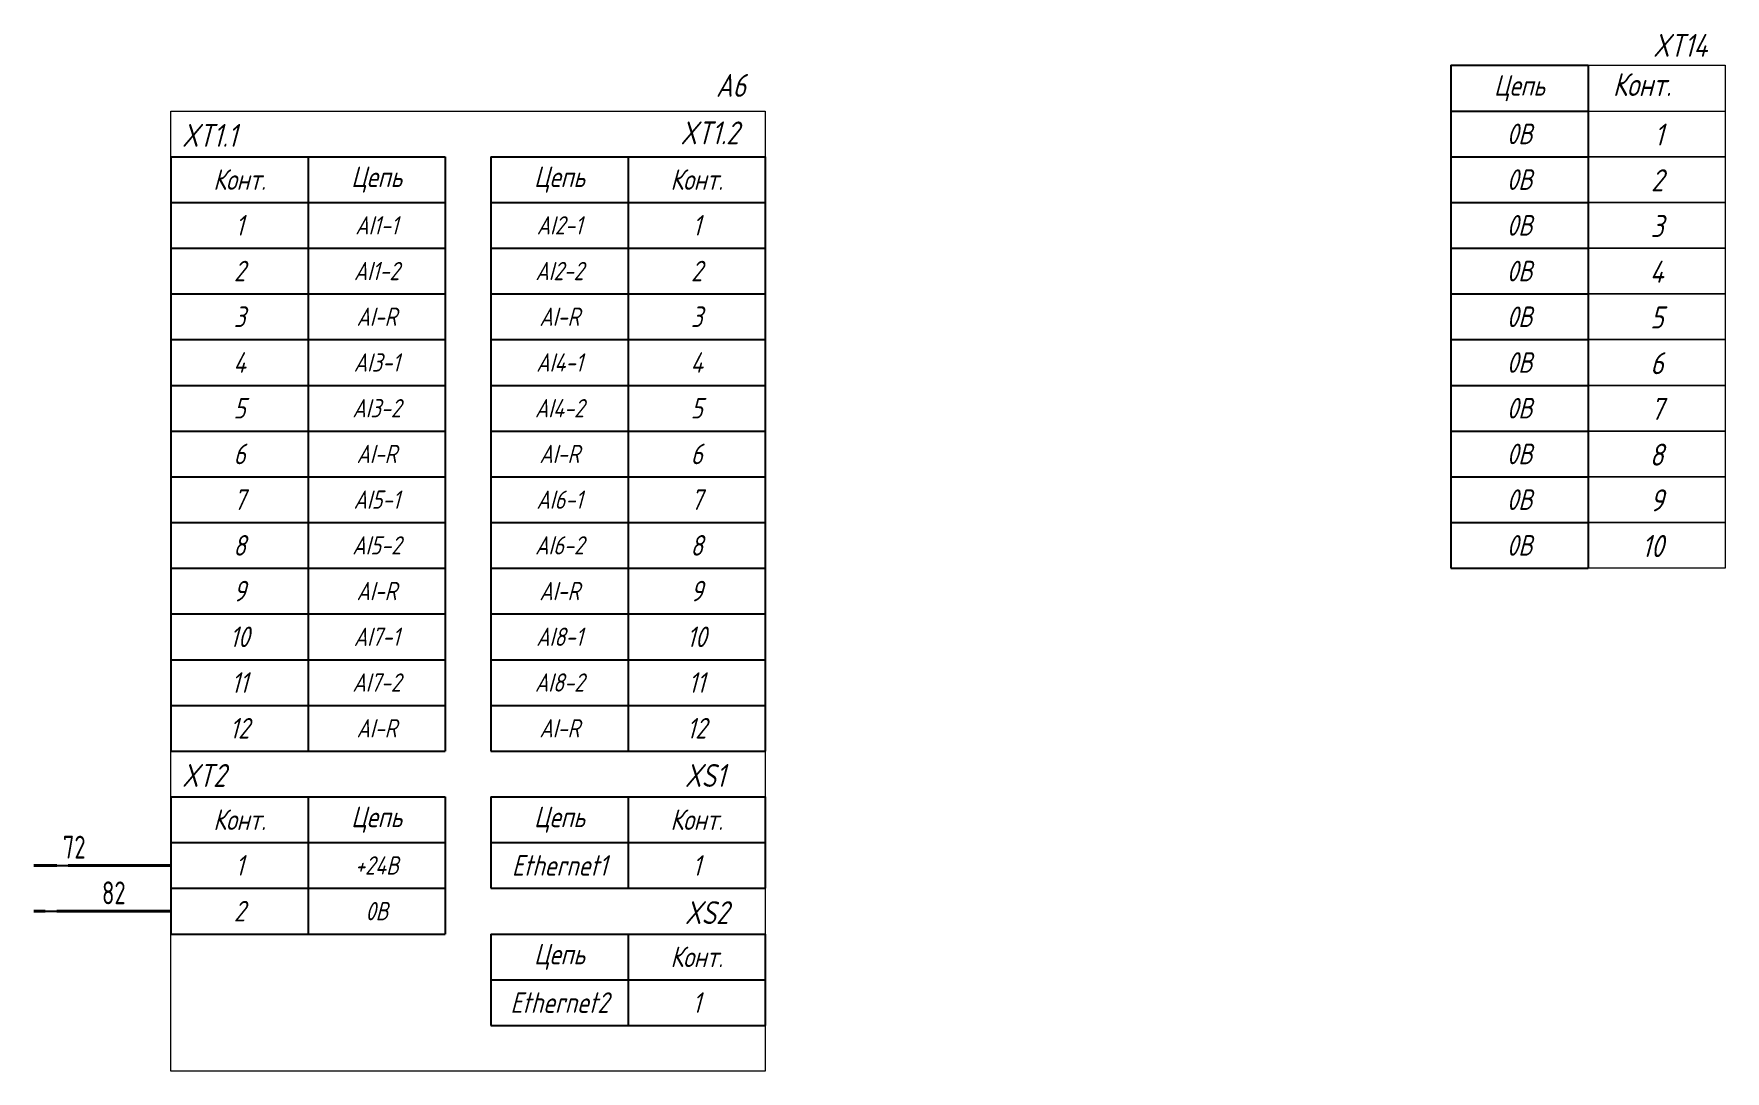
# Model space of a CAD drawing. Header units: inches. Extents: x 12 to 1105, y -315 to 78.
# Drawn here: x 920 to 1105, y -60 to 53.4 of the extents above; entities that cross this region are included whole.
import ezdxf
from ezdxf.enums import TextEntityAlignment as Align

# ---------------------------------------------------------------- set-up
doc = ezdxf.new("R2010")
doc.units = ezdxf.units.IN
doc.header["$MEASUREMENT"] = 0
for name, color, linetype in [('_MULTI_WIRE', 9, 'Continuous'), ('SYMS', 7, 'Continuous'), ('TAGS', 150, 'Continuous'), ('TERMS', 123, 'Continuous'), ('WIRENO', 72, 'Continuous'), ('Провода', 7, 'Continuous'), ('ПУГВ_черный_0.5', 7, 'Continuous')]:
    doc.layers.add(name, color=color, linetype=linetype)
doc.styles.add('WD_IEC', font='ISOCP2.shx', dxfattribs={"width": 0.9, "height": 4})
doc.styles.add('ГОСТ_', font='cs_gost2304.shx', dxfattribs={"oblique": 15})

# ---------------------------------------------------------------- blocks, each defined once
blk = doc.blocks.new('*T167')
at = {"layer": 'Провода', "color": 0, "linetype": 'ByBlock', "lineweight": -2, "transparency": 16777216}
for p, q in [((0, 0), (30, 0)), ((0, 0), (0, -10)), ((15, 0), (15, -10)), ((30, 0), (30, -10)), ((0, -5), (30, -5)), ((0, -10), (30, -10))]:
    blk.add_line(p, q, dxfattribs=at)
at = {"layer": 'Провода', "color": 0, "transparency": 16777216, "char_height": 2.25, "width": 15, "attachment_point": 5, "style": 'ГОСТ_'}
for s, insert in [('Цепь', (7.5, -2.5)), ('Конт.', (22.5, -2.5)), ('Ethernet1', (7.5, -7.5)), ('1', (22.5, -7.5))]:
    blk.add_mtext(s, dxfattribs=dict(at, insert=insert))
blk = doc.blocks.new('*T168')
at = {"layer": 'Провода', "color": 0, "linetype": 'ByBlock', "lineweight": -2, "transparency": 16777216}
for p, q in [((0, 0), (30, 0)), ((0, 0), (0, -10)), ((15, 0), (15, -10)), ((30, 0), (30, -10)), ((0, -5), (30, -5)), ((0, -10), (30, -10))]:
    blk.add_line(p, q, dxfattribs=at)
at = {"layer": 'Провода', "color": 0, "transparency": 16777216, "char_height": 2.25, "width": 15, "attachment_point": 5, "style": 'ГОСТ_'}
for s, insert in [('Цепь', (7.5, -2.5)), ('Конт.', (22.5, -2.5)), ('Ethernet2', (7.5, -7.5)), ('1', (22.5, -7.5))]:
    blk.add_mtext(s, dxfattribs=dict(at, insert=insert))
blk = doc.blocks.new('*T169')
at = {"layer": 'Провода', "color": 0, "linetype": 'ByBlock', "lineweight": -2, "transparency": 16777216}
for p, q in [((0, 0), (30, 0)), ((0, 0), (0, -65)), ((15, 0), (15, -65)), ((30, 0), (30, -65)), ((0, -5), (30, -5)), ((0, -10), (30, -10)), ((0, -15), (30, -15)), ((0, -20), (30, -20)), ((0, -25), (30, -25)), ((0, -30), (30, -30)), ((0, -35), (30, -35)), ((0, -40), (30, -40)), ((0, -45), (30, -45)), ((0, -50), (30, -50)), ((0, -55), (30, -55)), ((0, -60), (30, -60)), ((0, -65), (30, -65))]:
    blk.add_line(p, q, dxfattribs=at)
at = {"layer": 'Провода', "color": 0, "transparency": 16777216, "width": 15, "attachment_point": 5, "style": 'ГОСТ_'}
for s, insert, char_height in [('Конт.', (7.5, -2.5), 2.25), ('Цепь', (22.5, -2.5), 2.25), ('1', (7.5, -7.5), 2.25), ('AI1-1', (22.5, -7.5), 2), ('2', (7.5, -12.5), 2.25), ('AI1-2', (22.5, -12.5), 2), ('3', (7.5, -17.5), 2.25), ('AI-R', (22.5, -17.5), 2), ('4', (7.5, -22.5), 2.25), ('AI3-1', (22.5, -22.5), 2), ('5', (7.5, -27.5), 2.25), ('AI3-2', (22.5, -27.5), 2), ('6', (7.5, -32.5), 2.25), ('AI-R', (22.5, -32.5), 2), ('7', (7.5, -37.5), 2.25), ('AI5-1', (22.5, -37.5), 2), ('8', (7.5, -42.5), 2.25), ('AI5-2', (22.5, -42.5), 2), ('9', (7.5, -47.5), 2.25), ('AI-R', (22.5, -47.5), 2), ('10', (7.5, -52.5), 2.25), ('AI7-1', (22.5, -52.5), 2), ('11', (7.5, -57.5), 2.25), ('AI7-2', (22.5, -57.5), 2), ('12', (7.5, -62.5), 2.25), ('AI-R', (22.5, -62.5), 2)]:
    blk.add_mtext(s, dxfattribs=dict(at, insert=insert, char_height=char_height))
blk = doc.blocks.new('*T170')
at = {"layer": 'Провода', "color": 0, "linetype": 'ByBlock', "lineweight": -2, "transparency": 16777216}
for p, q in [((0, 0), (30, 0)), ((0, 0), (0, -65)), ((15, 0), (15, -65)), ((30, 0), (30, -65)), ((0, -5), (30, -5)), ((0, -10), (30, -10)), ((0, -15), (30, -15)), ((0, -20), (30, -20)), ((0, -25), (30, -25)), ((0, -30), (30, -30)), ((0, -35), (30, -35)), ((0, -40), (30, -40)), ((0, -45), (30, -45)), ((0, -50), (30, -50)), ((0, -55), (30, -55)), ((0, -60), (30, -60)), ((0, -65), (30, -65))]:
    blk.add_line(p, q, dxfattribs=at)
at = {"layer": 'Провода', "color": 0, "transparency": 16777216, "width": 15, "attachment_point": 5, "style": 'ГОСТ_'}
for s, insert, char_height in [('Цепь', (7.5, -2.5), 2.25), ('Конт.', (22.5, -2.5), 2.25), ('AI2-1', (7.5, -7.5), 2), ('1', (22.5, -7.5), 2.25), ('AI2-2', (7.5, -12.5), 2), ('2', (22.5, -12.5), 2.25), ('AI-R', (7.5, -17.5), 2), ('3', (22.5, -17.5), 2.25), ('AI4-1', (7.5, -22.5), 2), ('4', (22.5, -22.5), 2.25), ('AI4-2', (7.5, -27.5), 2), ('5', (22.5, -27.5), 2.25), ('6', (22.5, -32.5), 2.25), ('AI-R', (7.5, -32.5), 2), ('AI6-1', (7.5, -37.5), 2), ('7', (22.5, -37.5), 2.25), ('AI6-2', (7.5, -42.5), 2), ('8', (22.5, -42.5), 2.25), ('AI-R', (7.5, -47.5), 2), ('9', (22.5, -47.5), 2.25), ('AI8-1', (7.5, -52.5), 2), ('10', (22.5, -52.5), 2.25), ('AI8-2', (7.5, -57.5), 2), ('11', (22.5, -57.5), 2.25), ('AI-R', (7.5, -62.5), 2), ('12', (22.5, -62.5), 2.25)]:
    blk.add_mtext(s, dxfattribs=dict(at, insert=insert, char_height=char_height))
blk = doc.blocks.new('*T171')
at = {"layer": 'Провода', "color": 0, "linetype": 'ByBlock', "lineweight": -2, "transparency": 16777216}
for p, q in [((0, 0), (30, 0)), ((0, 0), (0, -15)), ((15, 0), (15, -15)), ((30, 0), (30, -15)), ((0, -5), (30, -5)), ((0, -10), (30, -10)), ((0, -15), (30, -15))]:
    blk.add_line(p, q, dxfattribs=at)
at = {"layer": 'Провода', "color": 0, "transparency": 16777216, "width": 15, "attachment_point": 5, "style": 'ГОСТ_'}
for s, insert, char_height in [('Конт.', (7.5, -2.5), 2.25), ('Цепь', (22.5, -2.5), 2.25), ('1', (7.5, -7.5), 2.25), ('+24В', (22.5, -7.5), 2), ('2', (7.5, -12.5), 2.25), ('0В', (22.5, -12.5), 2)]:
    blk.add_mtext(s, dxfattribs=dict(at, insert=insert, char_height=char_height))
blk = doc.blocks.new('HAA _МОДУЛЬ АНАЛОГОВОГО ВВОДА МВ210-101_2')
at = {"layer": 'SYMS', "lineweight": 15}
blk.add_lwpolyline([(0, 105), (65, 105), (65, 0), (0, 0)], close=True, dxfattribs=at)
for name, p in [('*T169', (0, 100)), ('*T170', (35, 100)), ('*T171', (0, 30)), ('*T167', (35, 30)), ('*T168', (35, 15))]:
    blk.add_blockref(name, p)
at = {"style": 'ГОСТ_', "oblique": 15}
blk.add_attdef('TAG1', text='', height=2.5, dxfattribs=at).set_placement((62.88, 106.55), align=Align.RIGHT)
for tag, p, flags in [('MFG', (-16.3, 96.3), 9), ('CAT', (-16.84, 83.69), 9), ('FAMILY', (-18.91, 80.88), 1), ('ASSYCODE', (-24.57, 77.88), 1)]:
    blk.add_attdef(tag, p, '', height=2.5, dxfattribs=dict(at, flags=flags))
at = {"lineweight": 40, "style": 'WD_IEC', "width": 0.8, "flags": 1}
for tag, p in [('TERM01', (0, 93.5)), ('TERM02', (0, 88.5)), ('TERM03', (0, 83.5)), ('TERM04', (0, 78.5)), ('TERM05', (0, 73.5)), ('TERM06', (0, 68.5)), ('TERM07', (0, 63.5)), ('TERM08', (0, 58.5)), ('TERM09', (0, 53.5)), ('TERM10', (0, 48.5)), ('TERM11', (0, 43.5)), ('TERM12', (0, 38.5)), ('TERM25', (0, 23.5)), ('TERM26', (0, 18.5))]:
    blk.add_attdef(tag, p, '', height=2, dxfattribs=at)
for tag, p in [('TERM13', (65, 93.5)), ('TERM14', (65, 88.5)), ('TERM15', (65, 83.5)), ('TERM16', (65, 78.5)), ('TERM17', (65, 73.5)), ('TERM18', (65, 68.5)), ('TERM19', (65, 63.5)), ('TERM20', (65, 58.5)), ('TERM21', (65, 53.5)), ('TERM22', (65, 48.5)), ('TERM23', (65, 43.5)), ('TERM24', (65, 38.5)), ('TERM27', (65, 23.5)), ('TERM28', (65, 8.5))]:
    blk.add_attdef(tag, text='', height=2, dxfattribs=at).set_placement(p, align=Align.RIGHT)
at = {"style": 'ГОСТ_', "oblique": 15, "flags": 1}
for tag, p in [('INST', (-8.53, 90.21)), ('LOC', (-8.77, 87.21)), ('XREF', (-8.08, 74.42)), ('DESC1', (-7.81, 71.62)), ('DESC2', (-7.65, 68.38)), ('DESC3', (-7.69, 65.14))]:
    blk.add_attdef(tag, text='', height=2.5, dxfattribs=at).set_placement(p, align=Align.RIGHT)
at = {"lineweight": 40, "style": 'WD_IEC', "flags": 1}
for tag, p in [('X4TERM01', (0, 92.5)), ('X1TERM13', (65, 92.5)), ('X4TERM02', (0, 87.5)), ('X1TERM14', (65, 87.5)), ('X4TERM03', (0, 82.5)), ('X1TERM15', (65, 82.5)), ('X4TERM04', (0, 77.5)), ('X1TERM16', (65, 77.5)), ('X4TERM05', (0, 72.5)), ('X1TERM17', (65, 72.5)), ('X4TERM06', (0, 67.5)), ('X1TERM18', (65, 67.5)), ('X4TERM07', (0, 62.5)), ('X1TERM19', (65, 62.5)), ('X4TERM08', (0, 57.5)), ('X1TERM20', (65, 57.5)), ('X4TERM09', (0, 52.5)), ('X1TERM21', (65, 52.5)), ('X4TERM10', (0, 47.5)), ('X1TERM22', (65, 47.5)), ('X4TERM11', (0, 42.5)), ('X1TERM23', (65, 42.5)), ('X4TERM12', (0, 37.5)), ('X1TERM24', (65, 37.5)), ('X4TERM25', (0, 22.5)), ('X1TERM27', (65, 22.5)), ('X4TERM26', (0, 17.5)), ('X1TERM28', (65, 7.5))]:
    blk.add_attdef(tag, p, '', height=0.08, dxfattribs=at)
at = {"layer": 'SYMS', "linetype": 'ByBlock', "lineweight": 15, "char_height": 2.5, "attachment_point": 1, "style": 'ГОСТ_'}
for s, insert in [('XT1.2', (55.72, 103.86)), ('XT1.1', (1.2, 103.59)), ('XT2', (1.2, 33.59)), ('XS1', (56.2, 33.59)), ('XS2', (56.2, 18.59))]:
    blk.add_mtext_dynamic_manual_height_columns(s, width=8.192, gutter_width=12.5, heights=[0], dxfattribs=dict(at, insert=insert))
blk = doc.blocks.new('WD_WNH')
at = {"linetype": 'Continuous', "style": 'WD_IEC', "width": 0.8}
blk.add_attdef('WIRENO', text='', height=2.5, dxfattribs=at).set_placement((0, 0.75), align=Align.CENTER)
at = {"style": 'WD_IEC', "flags": 1}
for tag, p in [('W08USER', (0, 0.375)), ('W04USER', (0, 0.875)), ('W05USER', (0, 0.75)), ('W09USER', (0, 0.25)), ('W03USER', (0, 1)), ('W06USER', (0, 0.625)), ('W07USER', (0, 0.5)), ('W02USER', (0, 1.125)), ('W01USER', (0, 1.25)), ('W10USER', (0, 0.125))]:
    blk.add_attdef(tag, text='', height=0.08, dxfattribs=at).set_placement(p, align=Align.CENTER)
blk = doc.blocks.new('HA1D1_INLINE')
blk.add_line((0, 0), (1.25, 0))
at = {"style": 'WD_IEC'}
for tag, height, flags, p in [('WIRENO', 2.5, 8, (0, 1)), ('SIGCODE', 1, 1, (5, 1.8))]:
    blk.add_attdef(tag, text='', height=height, dxfattribs=dict(at, flags=flags)).set_placement(p, align=Align.RIGHT)
at = {"style": 'WD_IEC', "flags": 1}
for tag, p in [('X4TERM01', (0, 0)), ('X1TERM02', (1.25, 0))]:
    blk.add_attdef(tag, p, '', height=0.32, dxfattribs=at)
at = {"style": 'WD_IEC'}
blk.add_attdef('DESC1', text='', height=2.5, dxfattribs=at).set_placement((0, -1), align=Align.TOP_RIGHT)
blk.add_attdef('XREF', text='', height=2.5, dxfattribs=at).set_placement((1.25, -1), align=Align.TOP_LEFT)
blk = doc.blocks.new('HA1D3_INLINE')
blk.add_line((-1.25, 0), (0, 0))
at = {"style": 'WD_IEC'}
for tag, height, flags, p in [('WIRENO', 2.5, 8, (-1.25, 1)), ('SIGCODE', 1, 1, (3.75, 1.8))]:
    blk.add_attdef(tag, text='', height=height, dxfattribs=dict(at, flags=flags)).set_placement(p, align=Align.RIGHT)
at = {"style": 'WD_IEC', "flags": 1}
for tag, p in [('X4TERM02', (-1.25, 0)), ('X1TERM01', (0, 0))]:
    blk.add_attdef(tag, p, '', height=0.32, dxfattribs=at)
at = {"style": 'WD_IEC'}
blk.add_attdef('DESC1', text='', height=2.5, dxfattribs=at).set_placement((-1.25, -1), align=Align.TOP_RIGHT)
blk.add_attdef('XREF', text='', height=2.5, dxfattribs=at).set_placement((0, -1), align=Align.TOP_LEFT)
blk = doc.blocks.new('*T58')
at = {"layer": 'Провода', "color": 0, "linetype": 'ByBlock', "lineweight": -2, "transparency": 16777216}
for p, q in [((0, 0), (15, 0)), ((0, 0), (0, -5)), ((15, 0), (15, -5)), ((0, -5), (15, -5))]:
    blk.add_line(p, q, dxfattribs=at)
at = {"layer": 'Провода', "color": 0, "transparency": 16777216, "insert": (7.5, -2.5), "char_height": 2.25, "width": 15, "attachment_point": 5, "style": 'ГОСТ_'}
blk.add_mtext('Цепь', dxfattribs=at)
blk = doc.blocks.new('HXT _КЛЕММНАЯ КОЛОДКА ШАПОЧКА3')
at = {"layer": 'SYMS', "lineweight": 15}
blk.add_line((15, 5), (15, 0), dxfattribs=at)
at = {"layer": 'SYMS', "color": 0, "linetype": 'ByBlock', "lineweight": 15}
for p, q in [((15, 5), (30, 5)), ((30, 5), (30, 0)), ((15, 0), (30, 0))]:
    blk.add_line(p, q, dxfattribs=at)
blk.add_blockref('*T58', (0, 5))
at = {"lineweight": 15, "style": 'ГОСТ_', "oblique": 15, "flags": 1}
for tag, p in [('MFG', (-25.9, 22.05)), ('CAT', (-25.9, 19.55)), ('ASSYCODE', (-31.45, 8.09)), ('FAMILY', (-28.24, 3.5))]:
    blk.add_attdef(tag, p, '', height=2.5, dxfattribs=at)
for tag, p in [('INST', (-20.09, 15.87)), ('LOC', (-20.09, 12.87)), ('XREF', (-20, 0.08)), ('DESC1', (-20, -2.72)), ('DESC2', (-20, -5.96)), ('DESC3', (-20, -9.2))]:
    blk.add_attdef(tag, text='', height=2.5, dxfattribs=at).set_placement(p, align=Align.RIGHT)
at = {"lineweight": 15, "style": 'ГОСТ_', "oblique": 15}
blk.add_attdef('TAG1', text='', height=2.5, dxfattribs=at).set_placement((28.03, 5.93), align=Align.RIGHT)
at = {"layer": 'SYMS', "color": 0, "linetype": 'ByBlock', "lineweight": 15, "insert": (17.71, 4.14), "char_height": 2.5, "attachment_point": 1, "style": 'ГОСТ_'}
blk.add_mtext_dynamic_manual_height_columns('Конт.', width=8.7488, gutter_width=12.5, heights=[0], dxfattribs=at)
blk = doc.blocks.new('*T193')
at = {"layer": 'Провода', "color": 0, "linetype": 'ByBlock', "lineweight": -2, "transparency": 16777216}
for p, q in [((0, 0), (15, 0)), ((0, 0), (0, -50)), ((15, 0), (15, -50)), ((0, -5), (15, -5)), ((0, -10), (15, -10)), ((0, -15), (15, -15)), ((0, -20), (15, -20)), ((0, -25), (15, -25)), ((0, -30), (15, -30)), ((0, -35), (15, -35)), ((0, -40), (15, -40)), ((0, -45), (15, -45)), ((0, -50), (15, -50))]:
    blk.add_line(p, q, dxfattribs=at)
at = {"layer": 'Провода', "color": 0, "transparency": 16777216, "char_height": 2.25, "width": 15, "attachment_point": 5, "style": 'ГОСТ_'}
for insert in [(7.5, -2.5), (7.5, -7.5), (7.5, -12.5), (7.5, -17.5), (7.5, -22.5), (7.5, -27.5), (7.5, -32.5), (7.5, -37.5), (7.5, -42.5), (7.5, -47.5)]:
    blk.add_mtext('0В', dxfattribs=dict(at, insert=insert))
blk = doc.blocks.new('HXT _КЛЕММА')
at = {"layer": 'SYMS', "lineweight": 15}
for points in [[(0, 5), (15, 5), (15, 0), (0, 0)], [(15, 5), (30, 5), (30, 0), (15, 0)]]:
    blk.add_lwpolyline(points, close=True, dxfattribs=at)
at = {"lineweight": 15, "style": 'ГОСТ_', "oblique": 15, "width": 1.035276, "flags": 1}
for tag, p in [('INST', (-15.09, 10.87)), ('LOC', (-15.09, 7.87)), ('TAG2', (28.33, 6.37)), ('XREF', (-15.07, -1.58)), ('DESC1', (-15.07, -4.38)), ('DESC2', (-15.07, -7.62)), ('DESC3', (-15.07, -10.86))]:
    blk.add_attdef(tag, text='', height=2.41, dxfattribs=at).set_placement(p, align=Align.RIGHT)
for tag, p in [('TERM02', (0, 3.5)), ('FAMILY', (-23.94, 1.79))]:
    blk.add_attdef(tag, p, '', height=2.41, dxfattribs=at)
at = {"lineweight": 15, "style": 'WD_IEC', "flags": 1}
for tag, p in [('X4TERM02', (0, 2.5)), ('X1TERM01', (30, 2.5))]:
    blk.add_attdef(tag, p, '', height=0.08, dxfattribs=at)
at = {"lineweight": 15, "style": 'ГОСТ_', "oblique": 15, "width": 1.035276}
blk.add_attdef('TERM01', text='', height=2.41, dxfattribs=at).set_placement((23.26, 1.22), align=Align.RIGHT)

msp = doc.modelspace()

# ---------------------------------------------------------------- linework, layer by layer
at = {"layer": '_MULTI_WIRE', "lineweight": 40}
for p, q in [((935, -37.5), (923.75, -37.5)), ((921.25, -42.5), (920, -42.5))]:
    msp.add_line(p, q, dxfattribs=at)
at = {"layer": 'ПУГВ_черный_0.5', "lineweight": 40}
for p, q in [((922.5, -37.5), (920, -37.5)), ((935, -42.5), (922.5, -42.5))]:
    msp.add_line(p, q, dxfattribs=at)

# ---------------------------------------------------------------- block references
msp.add_blockref('*T193', (1075, 45))
at = {"layer": 'SYMS', "lineweight": 40}
ref = msp.add_blockref('HXT _КЛЕММНАЯ КОЛОДКА ШАПОЧКА3', (1075, 45), dxfattribs=at)
ref.add_attrib('TAG1', 'XT14', dxfattribs={"layer": 'TAGS', "lineweight": 15, "height": 2.5, "style": 'ГОСТ_', "oblique": 15}).set_placement((1103.03, 50.93), align=Align.RIGHT)
ref = msp.add_blockref('HAA _МОДУЛЬ АНАЛОГОВОГО ВВОДА МВ210-101_2', (935, -60), dxfattribs=at)
ref.add_attrib('TAG1', 'A6', dxfattribs={"layer": 'TAGS', "height": 2.5, "style": 'ГОСТ_', "oblique": 15}).set_placement((997.88, 46.55), align=Align.RIGHT)
ref = msp.add_blockref('HXT _КЛЕММА', (1075, 40), dxfattribs=at)
ref.add_attrib('TERM01', '1', dxfattribs={"layer": 'TERMS', "lineweight": 15, "height": 2.41, "style": 'ГОСТ_', "oblique": 15, "width": 1.035276}).set_placement((1098.26, 41.22), align=Align.RIGHT)
ref = msp.add_blockref('HXT _КЛЕММА', (1075, 35), dxfattribs=at)
ref.add_attrib('TERM01', '2', dxfattribs={"layer": 'TERMS', "lineweight": 15, "height": 2.41, "style": 'ГОСТ_', "oblique": 15, "width": 1.035276}).set_placement((1098.26, 36.22), align=Align.RIGHT)
ref = msp.add_blockref('HXT _КЛЕММА', (1075, 30), dxfattribs=at)
ref.add_attrib('TERM01', '3', dxfattribs={"layer": 'TERMS', "lineweight": 15, "height": 2.41, "style": 'ГОСТ_', "oblique": 15, "width": 1.035276}).set_placement((1098.26, 31.22), align=Align.RIGHT)
ref = msp.add_blockref('HXT _КЛЕММА', (1075, 25), dxfattribs=at)
ref.add_attrib('TERM01', '4', dxfattribs={"layer": 'TERMS', "lineweight": 15, "height": 2.41, "style": 'ГОСТ_', "oblique": 15, "width": 1.035276}).set_placement((1098.26, 26.22), align=Align.RIGHT)
ref = msp.add_blockref('HXT _КЛЕММА', (1075, 20), dxfattribs=at)
ref.add_attrib('TERM01', '5', dxfattribs={"layer": 'TERMS', "lineweight": 15, "height": 2.41, "style": 'ГОСТ_', "oblique": 15, "width": 1.035276}).set_placement((1098.26, 21.22), align=Align.RIGHT)
ref = msp.add_blockref('HXT _КЛЕММА', (1075, 15), dxfattribs=at)
ref.add_attrib('TERM01', '6', dxfattribs={"layer": 'TERMS', "lineweight": 15, "height": 2.41, "style": 'ГОСТ_', "oblique": 15, "width": 1.035276}).set_placement((1098.26, 16.22), align=Align.RIGHT)
ref = msp.add_blockref('HXT _КЛЕММА', (1075, 10), dxfattribs=at)
ref.add_attrib('TERM01', '7', dxfattribs={"layer": 'TERMS', "lineweight": 15, "height": 2.41, "style": 'ГОСТ_', "oblique": 15, "width": 1.035276}).set_placement((1098.26, 11.22), align=Align.RIGHT)
ref = msp.add_blockref('HXT _КЛЕММА', (1075, 5), dxfattribs=at)
ref.add_attrib('TERM01', '8', dxfattribs={"layer": 'TERMS', "lineweight": 15, "height": 2.41, "style": 'ГОСТ_', "oblique": 15, "width": 1.035276}).set_placement((1098.26, 6.22), align=Align.RIGHT)
ref = msp.add_blockref('HXT _КЛЕММА', (1075, 0), dxfattribs=at)
ref.add_attrib('TERM01', '9', dxfattribs={"layer": 'TERMS', "lineweight": 15, "height": 2.41, "style": 'ГОСТ_', "oblique": 15, "width": 1.035276}).set_placement((1098.26, 1.22), align=Align.RIGHT)
ref = msp.add_blockref('HXT _КЛЕММА', (1075, -5), dxfattribs=at)
ref.add_attrib('TERM01', '10', dxfattribs={"layer": 'TERMS', "lineweight": 15, "height": 2.415, "style": 'ГОСТ_', "oblique": 15, "width": 1.035276}).set_placement((1098.26, -3.78), align=Align.RIGHT)
for name, p in [('HA1D1_INLINE', (922.5, -37.5)), ('HA1D3_INLINE', (922.5, -42.5))]:
    msp.add_blockref(name, p, dxfattribs=at)
at = {"layer": 'WIRENO', "lineweight": 40}
ref = msp.add_blockref('WD_WNH', (921.25, -37.5), dxfattribs=at)
ref.add_attrib('WIRENO', '72', dxfattribs={"linetype": 'Continuous', "height": 2.5, "style": 'WD_IEC', "width": 0.8}).set_placement((924.42, -36.75), align=Align.CENTER)
ref = msp.add_blockref('WD_WNH', (928.75, -42.5), dxfattribs=at)
ref.add_attrib('WIRENO', '82', dxfattribs={"linetype": 'Continuous', "height": 2.5, "style": 'WD_IEC', "width": 0.8}).set_placement((928.75, -41.75), align=Align.CENTER)

doc.saveas('drawing.dxf')
